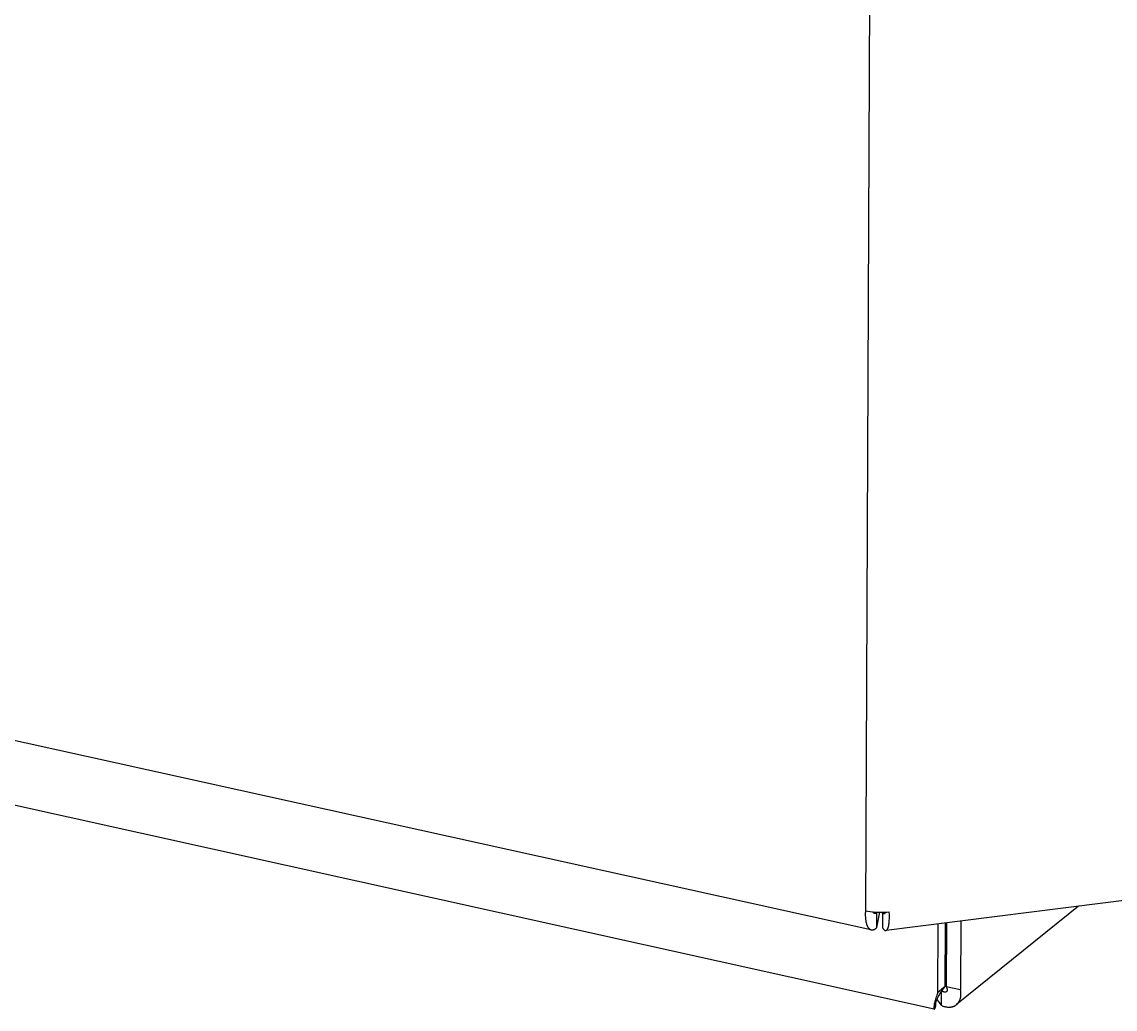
# Model space of a CAD drawing. Header units: millimetres. Extents: x 974 to 5700, y -47 to 3256.
# Drawn here: x 2495.3 to 2634.6, y 444 to 569.9 of the extents above; entities that cross this region are included whole.
import ezdxf

# ---------------------------------------------------------------- set-up
doc = ezdxf.new("R2010")
doc.units = ezdxf.units.MM
doc.header["$MEASUREMENT"] = 0
doc.layers.add('Domyslna', color=7, linetype='Continuous', true_color=0x000000)
doc.layers.add('Utwórz2D linie widoczne', color=7, linetype='Continuous', true_color=0x000000)

msp = doc.modelspace()

# ---------------------------------------------------------------- linework, layer by layer
at = {"layer": 'Domyslna'}
msp.add_line((2606.34, 1234.64), (2602.79, 456.56), dxfattribs=at)
at = {"layer": 'Utwórz2D linie widoczne'}
for p, q in [((2603.49, 454.14), (2317.03, 517.41)), ((2611.55, 444.01), (2355.91, 500.75)), ((2649.45, 459.6), (2605.43, 454.05)), ((2629.95, 457.15), (2614.39, 444.59)), ((2602.78, 456.4), (2602.77, 456.24)), ((2602.77, 456.24), (2602.77, 456.07)), ((2602.77, 456.07), (2602.77, 455.91)), ((2602.77, 455.91), (2602.78, 455.76)), ((2602.79, 456.56), (2602.78, 456.4)), ((2602.78, 455.76), (2602.79, 455.61)), ((2602.79, 456.56), (2603.09, 456.5)), ((2603.09, 456.5), (2603.39, 456.45)), ((2603.39, 456.45), (2603.69, 456.42)), ((2603.69, 456.42), (2604, 456.39)), ((2603.79, 456.39), (2603.79, 456.4)), ((2603.79, 456.4), (2603.79, 456.4)), ((2603.79, 456.38), (2603.79, 456.39)), ((2603.79, 456.37), (2603.79, 456.38)), ((2603.8, 456.36), (2603.79, 456.37)), ((2603.8, 456.35), (2603.8, 456.36)), ((2603.8, 456.36), (2603.8, 456.36)), ((2603.8, 456.34), (2603.8, 456.35)), ((2603.81, 456.33), (2603.8, 456.34)), ((2603.82, 456.32), (2603.81, 456.33)), ((2603.81, 456.33), (2603.81, 456.33)), ((2603.82, 456.31), (2603.82, 456.32)), ((2603.82, 456.3), (2603.82, 456.31)), ((2603.83, 456.3), (2603.82, 456.3)), ((2603.83, 456.29), (2603.83, 456.3)), ((2603.84, 456.28), (2603.83, 456.29)), ((2603.85, 456.28), (2603.84, 456.28)), ((2603.85, 456.27), (2603.85, 456.28)), ((2603.86, 456.27), (2603.85, 456.27)), ((2603.86, 456.26), (2603.86, 456.27)), ((2603.87, 456.25), (2603.86, 456.26)), ((2603.88, 456.25), (2603.87, 456.25)), ((2603.88, 456.24), (2603.88, 456.25)), ((2603.89, 456.24), (2603.88, 456.24)), ((2603.9, 456.23), (2603.89, 456.24)), ((2603.91, 456.23), (2603.9, 456.23)), ((2603.9, 456.23), (2603.9, 456.23)), ((2603.92, 456.22), (2603.91, 456.23)), ((2603.93, 456.22), (2603.92, 456.22)), ((2603.94, 456.21), (2603.93, 456.22)), ((2603.93, 456.22), (2603.93, 456.22)), ((2603.95, 456.21), (2603.94, 456.21)), ((2603.96, 456.21), (2603.95, 456.21)), ((2603.96, 456.2), (2603.96, 456.21)), ((2603.97, 456.2), (2603.96, 456.2)), ((2603.98, 456.2), (2603.97, 456.2)), ((2603.99, 456.2), (2603.98, 456.2)), ((2604, 456.2), (2603.99, 456.2)), ((2604, 456.39), (2604.3, 456.37)), ((2604.01, 456.2), (2604, 456.2)), ((2604.02, 456.2), (2604.01, 456.2)), ((2604.01, 456.2), (2604.01, 456.2)), ((2604.03, 456.2), (2604.02, 456.2)), ((2604.04, 456.2), (2604.03, 456.2)), ((2604.05, 456.2), (2604.04, 456.2)), ((2604.06, 456.2), (2604.05, 456.2)), ((2604.07, 456.2), (2604.06, 456.2)), ((2604.06, 456.2), (2604.06, 456.2)), ((2604.08, 456.2), (2604.07, 456.2)), ((2604.09, 456.21), (2604.08, 456.2)), ((2604.1, 456.21), (2604.09, 456.21)), ((2604.11, 456.21), (2604.1, 456.21)), ((2604.1, 456.21), (2604.1, 456.21)), ((2604.12, 456.22), (2604.11, 456.21)), ((2604.13, 456.22), (2604.12, 456.22)), ((2604.14, 456.22), (2604.13, 456.22)), ((2604.15, 456.23), (2604.14, 456.23)), ((2604.14, 456.23), (2604.14, 456.22)), ((2604.16, 456.24), (2604.15, 456.23)), ((2604.17, 456.25), (2604.16, 456.24)), ((2604.16, 456.24), (2604.16, 456.24)), ((2604.18, 456.25), (2604.17, 456.25)), ((2604.19, 456.26), (2604.18, 456.26)), ((2604.18, 456.26), (2604.18, 456.25)), ((2604.2, 456.27), (2604.19, 456.26)), ((2604.21, 456.28), (2604.2, 456.27)), ((2604.2, 456.27), (2604.2, 456.27)), ((2604.22, 456.29), (2604.21, 456.29)), ((2604.21, 456.29), (2604.21, 456.28)), ((2604.23, 456.31), (2604.22, 456.3)), ((2604.22, 456.3), (2604.22, 456.29)), ((2604.24, 456.32), (2604.23, 456.31)), ((2604.23, 456.31), (2604.23, 456.31)), ((2604.24, 454.42), (2604.63, 456.36)), ((2604.24, 454.42), (2604.25, 456.35)), ((2604.25, 456.34), (2604.24, 456.33)), ((2604.24, 456.33), (2604.24, 456.33)), ((2604.24, 456.33), (2604.24, 456.32)), ((2604.25, 456.35), (2604.25, 456.37)), ((2604.25, 456.35), (2604.25, 456.34)), ((2604.3, 456.37), (2604.61, 456.36)), ((2604.61, 456.36), (2604.91, 456.37)), ((2604.91, 456.37), (2605.22, 456.38)), ((2604.98, 456.32), (2604.97, 454.38)), ((2604.99, 456.37), (2604.98, 456.32)), ((2604.98, 456.31), (2604.98, 456.32)), ((2604.98, 456.32), (2604.98, 456.32)), ((2604.98, 456.3), (2604.98, 456.31)), ((2604.98, 456.31), (2604.98, 456.31)), ((2604.98, 456.29), (2604.98, 456.3)), ((2604.98, 456.3), (2604.98, 456.3)), ((2604.98, 456.28), (2604.98, 456.29)), ((2604.98, 456.29), (2604.98, 456.29)), ((2604.98, 456.27), (2604.98, 456.28)), ((2604.98, 456.28), (2604.98, 456.28)), ((2604.98, 456.26), (2604.98, 456.27)), ((2604.98, 456.27), (2604.98, 456.27)), ((2604.98, 456.25), (2604.98, 456.26)), ((2604.98, 456.26), (2604.98, 456.26)), ((2604.99, 456.25), (2604.98, 456.25)), ((2604.98, 456.25), (2604.98, 456.25)), ((2604.99, 456.24), (2604.99, 456.25)), ((2604.99, 456.23), (2604.99, 456.24)), ((2604.99, 456.24), (2604.99, 456.24)), ((2605, 456.22), (2604.99, 456.23)), ((2604.99, 456.23), (2604.99, 456.23)), ((2605, 456.21), (2605, 456.22)), ((2605, 456.22), (2605, 456.22)), ((2605, 456.22), (2605, 456.22)), ((2605.01, 456.21), (2605, 456.21)), ((2605.01, 456.2), (2605.01, 456.21)), ((2605.02, 456.2), (2605.01, 456.2)), ((2605.01, 456.2), (2605.01, 456.2)), ((2605.02, 456.19), (2605.02, 456.2)), ((2605.03, 456.19), (2605.02, 456.19)), ((2605.02, 456.19), (2605.02, 456.19)), ((2605.03, 456.18), (2605.03, 456.19)), ((2605.03, 456.19), (2605.03, 456.19)), ((2605.04, 456.18), (2605.03, 456.18)), ((2605.05, 456.17), (2605.04, 456.18)), ((2605.04, 456.18), (2605.04, 456.18)), ((2605.06, 456.17), (2605.05, 456.17)), ((2605.05, 456.17), (2605.05, 456.17)), ((2605.05, 456.17), (2605.05, 456.17)), ((2605.07, 456.16), (2605.06, 456.17)), ((2605.06, 456.17), (2605.06, 456.17)), ((2605.08, 456.16), (2605.07, 456.16)), ((2605.07, 456.16), (2605.07, 456.16)), ((2605.09, 456.16), (2605.08, 456.16)), ((2605.08, 456.16), (2605.08, 456.16)), ((2605.1, 456.16), (2605.09, 456.16)), ((2605.09, 456.16), (2605.09, 456.16)), ((2605.09, 456.16), (2605.09, 456.16)), ((2605.11, 456.16), (2605.1, 456.16)), ((2605.1, 456.16), (2605.1, 456.16)), ((2605.12, 456.16), (2605.11, 456.16)), ((2605.11, 456.16), (2605.11, 456.16)), ((2605.13, 456.16), (2605.12, 456.16)), ((2605.12, 456.16), (2605.12, 456.16)), ((2605.14, 456.16), (2605.13, 456.16)), ((2605.13, 456.16), (2605.13, 456.16)), ((2605.15, 456.16), (2605.14, 456.16)), ((2605.14, 456.16), (2605.14, 456.16)), ((2605.16, 456.16), (2605.15, 456.16)), ((2605.15, 456.16), (2605.15, 456.16)), ((2605.17, 456.17), (2605.16, 456.17)), ((2605.16, 456.17), (2605.16, 456.16)), ((2605.16, 456.16), (2605.16, 456.16)), ((2605.18, 456.17), (2605.17, 456.17)), ((2605.17, 456.17), (2605.17, 456.17)), ((2605.19, 456.18), (2605.18, 456.17)), ((2605.18, 456.17), (2605.18, 456.17)), ((2605.2, 456.18), (2605.19, 456.18)), ((2605.19, 456.18), (2605.19, 456.18)), ((2605.19, 456.18), (2605.19, 456.18)), ((2605.21, 456.19), (2605.2, 456.19)), ((2605.2, 456.19), (2605.2, 456.19)), ((2605.2, 456.19), (2605.2, 456.18)), ((2605.22, 456.2), (2605.21, 456.2)), ((2605.21, 456.2), (2605.21, 456.2)), ((2605.21, 456.2), (2605.21, 456.19)), ((2605.22, 456.38), (2605.52, 456.4)), ((2605.22, 456.38), (2605.22, 456.37)), ((2605.22, 456.37), (2605.22, 456.37)), ((2605.22, 456.37), (2605.23, 456.37)), ((2605.23, 456.22), (2605.22, 456.21)), ((2605.22, 456.21), (2605.22, 456.21)), ((2605.22, 456.21), (2605.22, 456.2)), ((2605.23, 456.37), (2605.23, 456.36)), ((2605.23, 456.36), (2605.23, 456.36)), ((2605.23, 456.36), (2605.23, 456.35)), ((2605.23, 456.35), (2605.24, 456.35)), ((2605.24, 456.23), (2605.23, 456.23)), ((2605.23, 456.23), (2605.23, 456.22)), ((2605.23, 456.22), (2605.23, 456.22)), ((2605.23, 456.22), (2605.23, 456.22)), ((2605.24, 456.35), (2605.24, 456.35)), ((2605.24, 456.35), (2605.24, 456.34)), ((2605.24, 456.34), (2605.24, 456.34)), ((2605.24, 456.34), (2605.24, 456.33)), ((2605.24, 456.33), (2605.25, 456.33)), ((2605.25, 456.26), (2605.24, 456.25)), ((2605.24, 456.25), (2605.24, 456.25)), ((2605.24, 456.25), (2605.24, 456.24)), ((2605.24, 456.24), (2605.24, 456.24)), ((2605.24, 456.24), (2605.24, 456.24)), ((2605.24, 456.24), (2605.24, 456.23)), ((2605.25, 456.33), (2605.25, 456.32)), ((2605.25, 456.32), (2605.25, 456.32)), ((2605.25, 456.32), (2605.25, 456.31)), ((2605.25, 456.31), (2605.25, 456.31)), ((2605.25, 456.31), (2605.25, 456.31)), ((2605.25, 456.31), (2605.25, 456.3)), ((2605.25, 456.3), (2605.25, 456.3)), ((2605.25, 456.3), (2605.25, 456.29)), ((2605.25, 456.29), (2605.25, 456.29)), ((2605.25, 456.29), (2605.25, 456.28)), ((2605.25, 456.28), (2605.25, 456.28)), ((2605.25, 456.28), (2605.25, 456.27)), ((2605.25, 456.27), (2605.25, 456.27)), ((2605.25, 456.27), (2605.25, 456.26)), ((2605.25, 456.26), (2605.25, 456.26)), ((2605.52, 456.4), (2605.82, 456.43)), ((2605.84, 456.07), (2605.82, 456.43)), ((2605.84, 455.89), (2605.84, 456.07)), ((2605.84, 455.7), (2605.84, 455.89)), ((2605.84, 455.52), (2605.84, 455.7)), ((2602.79, 455.61), (2602.81, 455.46)), ((2602.81, 455.46), (2602.82, 455.38)), ((2602.82, 455.38), (2602.83, 455.31)), ((2602.83, 455.31), (2602.85, 455.18)), ((2602.85, 455.18), (2602.86, 455.12)), ((2602.86, 455.12), (2602.87, 455.06)), ((2602.87, 455.06), (2602.89, 455)), ((2602.89, 455), (2602.91, 454.93)), ((2602.91, 454.93), (2602.92, 454.87)), ((2602.92, 454.87), (2602.94, 454.81)), ((2602.94, 454.81), (2602.96, 454.76)), ((2602.96, 454.76), (2602.98, 454.71)), ((2602.98, 454.71), (2603, 454.67)), ((2603, 454.67), (2603.02, 454.62)), ((2603.02, 454.62), (2603.04, 454.57)), ((2603.04, 454.57), (2603.06, 454.55)), ((2603.06, 454.55), (2603.07, 454.53)), ((2603.07, 454.53), (2603.08, 454.5)), ((2603.08, 454.5), (2603.09, 454.48)), ((2603.09, 454.48), (2603.11, 454.46)), ((2603.11, 454.46), (2603.12, 454.44)), ((2603.12, 454.44), (2603.13, 454.42)), ((2603.13, 454.42), (2603.15, 454.4)), ((2603.15, 454.4), (2603.16, 454.39)), ((2603.16, 454.39), (2603.17, 454.37)), ((2603.17, 454.37), (2603.18, 454.36)), ((2603.18, 454.36), (2603.2, 454.34)), ((2603.2, 454.34), (2603.21, 454.32)), ((2603.21, 454.32), (2603.22, 454.31)), ((2603.22, 454.31), (2603.24, 454.29)), ((2603.24, 454.29), (2603.25, 454.28)), ((2604.07, 454.28), (2604.09, 454.29)), ((2604.09, 454.29), (2604.11, 454.31)), ((2604.11, 454.31), (2604.13, 454.32)), ((2604.13, 454.32), (2604.17, 454.35)), ((2604.17, 454.35), (2604.21, 454.38)), ((2604.21, 454.38), (2604.24, 454.42)), ((2604.97, 454.38), (2604.99, 454.36)), ((2604.99, 454.36), (2605.01, 454.33)), ((2605.01, 454.33), (2605.02, 454.3)), ((2605.02, 454.3), (2605.04, 454.28)), ((2605.63, 454.28), (2605.64, 454.3)), ((2605.64, 454.3), (2605.65, 454.32)), ((2605.65, 454.34), (2605.66, 454.36)), ((2605.65, 454.32), (2605.65, 454.34)), ((2605.66, 454.36), (2605.67, 454.38)), ((2605.67, 454.38), (2605.68, 454.42)), ((2605.68, 454.42), (2605.7, 454.46)), ((2605.7, 454.46), (2605.72, 454.52)), ((2605.72, 454.52), (2605.73, 454.59)), ((2605.73, 454.59), (2605.75, 454.65)), ((2605.75, 454.65), (2605.76, 454.72)), ((2605.76, 454.72), (2605.77, 454.78)), ((2605.77, 454.78), (2605.78, 454.84)), ((2605.78, 454.84), (2605.8, 454.97)), ((2605.8, 454.97), (2605.82, 455.16)), ((2605.82, 455.16), (2605.83, 455.34)), ((2605.83, 455.34), (2605.84, 455.52)), ((2612.02, 446.13), (2612.07, 454.89)), ((2612.97, 446.89), (2613.01, 455.01)), ((2613.11, 455.02), (2613.06, 446.91)), ((2614.95, 455.25), (2614.9, 446.5)), ((2603.25, 454.28), (2603.27, 454.27)), ((2603.27, 454.27), (2603.28, 454.25)), ((2603.28, 454.25), (2603.3, 454.24)), ((2603.3, 454.24), (2603.32, 454.23)), ((2603.32, 454.23), (2603.33, 454.22)), ((2603.33, 454.22), (2603.34, 454.21)), ((2603.34, 454.21), (2603.35, 454.2)), ((2603.35, 454.2), (2603.37, 454.19)), ((2603.37, 454.19), (2603.38, 454.19)), ((2603.38, 454.19), (2603.4, 454.18)), ((2603.4, 454.18), (2603.42, 454.17)), ((2603.42, 454.17), (2603.43, 454.16)), ((2603.43, 454.16), (2603.45, 454.15)), ((2603.45, 454.15), (2603.47, 454.15)), ((2603.47, 454.15), (2603.49, 454.14)), ((2603.49, 454.14), (2603.5, 454.14)), ((2603.5, 454.14), (2603.52, 454.13)), ((2603.52, 454.13), (2603.54, 454.13)), ((2603.54, 454.13), (2603.55, 454.13)), ((2603.55, 454.13), (2603.56, 454.12)), ((2603.56, 454.12), (2603.57, 454.12)), ((2603.57, 454.12), (2603.58, 454.12)), ((2603.58, 454.12), (2603.59, 454.12)), ((2603.59, 454.12), (2603.6, 454.12)), ((2603.6, 454.12), (2603.61, 454.12)), ((2603.61, 454.12), (2603.61, 454.12)), ((2603.61, 454.12), (2603.62, 454.12)), ((2603.62, 454.12), (2603.63, 454.12)), ((2603.63, 454.12), (2603.64, 454.12)), ((2603.64, 454.12), (2603.65, 454.12)), ((2603.65, 454.12), (2603.66, 454.12)), ((2603.66, 454.12), (2603.67, 454.12)), ((2603.67, 454.12), (2603.68, 454.12)), ((2603.68, 454.12), (2603.69, 454.12)), ((2603.69, 454.12), (2603.71, 454.12)), ((2603.71, 454.12), (2603.73, 454.13)), ((2603.73, 454.13), (2603.75, 454.13)), ((2603.75, 454.13), (2603.77, 454.13)), ((2603.77, 454.13), (2603.79, 454.14)), ((2603.79, 454.14), (2603.8, 454.14)), ((2603.8, 454.14), (2603.82, 454.15)), ((2603.82, 454.15), (2603.84, 454.15)), ((2603.84, 454.15), (2603.86, 454.16)), ((2603.86, 454.16), (2603.88, 454.17)), ((2603.88, 454.17), (2603.9, 454.18)), ((2603.9, 454.18), (2603.91, 454.18)), ((2603.91, 454.18), (2603.93, 454.19)), ((2603.93, 454.19), (2603.95, 454.2)), ((2603.95, 454.2), (2603.97, 454.21)), ((2603.97, 454.21), (2603.99, 454.23)), ((2603.99, 454.23), (2604.01, 454.24)), ((2604.01, 454.24), (2604.03, 454.25)), ((2604.03, 454.25), (2604.05, 454.26)), ((2604.05, 454.26), (2604.07, 454.28)), ((2605.04, 454.28), (2605.06, 454.25)), ((2605.06, 454.25), (2605.08, 454.23)), ((2605.08, 454.23), (2605.1, 454.2)), ((2605.1, 454.2), (2605.12, 454.18)), ((2605.12, 454.18), (2605.14, 454.16)), ((2605.14, 454.16), (2605.16, 454.14)), ((2605.16, 454.14), (2605.17, 454.14)), ((2605.17, 454.14), (2605.17, 454.13)), ((2605.17, 454.13), (2605.18, 454.12)), ((2605.18, 454.12), (2605.19, 454.11)), ((2605.19, 454.11), (2605.2, 454.11)), ((2605.2, 454.11), (2605.21, 454.1)), ((2605.21, 454.1), (2605.22, 454.09)), ((2605.22, 454.09), (2605.22, 454.09)), ((2605.22, 454.09), (2605.23, 454.09)), ((2605.23, 454.09), (2605.23, 454.08)), ((2605.23, 454.08), (2605.24, 454.08)), ((2605.24, 454.08), (2605.24, 454.08)), ((2605.24, 454.08), (2605.25, 454.08)), ((2605.25, 454.08), (2605.26, 454.07)), ((2605.26, 454.07), (2605.26, 454.07)), ((2605.26, 454.07), (2605.27, 454.07)), ((2605.27, 454.07), (2605.27, 454.07)), ((2605.27, 454.07), (2605.28, 454.06)), ((2605.28, 454.06), (2605.28, 454.06)), ((2605.28, 454.06), (2605.28, 454.06)), ((2605.28, 454.06), (2605.29, 454.06)), ((2605.29, 454.06), (2605.29, 454.06)), ((2605.29, 454.06), (2605.3, 454.06)), ((2605.3, 454.06), (2605.3, 454.06)), ((2605.3, 454.06), (2605.31, 454.05)), ((2605.31, 454.05), (2605.31, 454.05)), ((2605.31, 454.05), (2605.32, 454.05)), ((2605.32, 454.05), (2605.32, 454.05)), ((2605.32, 454.05), (2605.33, 454.05)), ((2605.33, 454.05), (2605.33, 454.05)), ((2605.33, 454.05), (2605.34, 454.05)), ((2605.34, 454.05), (2605.34, 454.05)), ((2605.34, 454.05), (2605.35, 454.05)), ((2605.35, 454.05), (2605.35, 454.05)), ((2605.35, 454.05), (2605.35, 454.05)), ((2605.35, 454.05), (2605.36, 454.05)), ((2605.36, 454.05), (2605.36, 454.05)), ((2605.36, 454.05), (2605.37, 454.05)), ((2605.37, 454.05), (2605.37, 454.05)), ((2605.37, 454.05), (2605.38, 454.05)), ((2605.38, 454.05), (2605.38, 454.05)), ((2605.38, 454.05), (2605.39, 454.05)), ((2605.39, 454.05), (2605.39, 454.05)), ((2605.39, 454.05), (2605.4, 454.05)), ((2605.4, 454.05), (2605.4, 454.05)), ((2605.4, 454.05), (2605.41, 454.05)), ((2605.41, 454.05), (2605.41, 454.05)), ((2605.41, 454.05), (2605.42, 454.05)), ((2605.42, 454.05), (2605.42, 454.06)), ((2605.42, 454.06), (2605.43, 454.06)), ((2605.42, 454.05), (2605.42, 454.05)), ((2605.43, 454.06), (2605.43, 454.06)), ((2605.43, 454.06), (2605.44, 454.06)), ((2605.44, 454.06), (2605.45, 454.07)), ((2605.44, 454.06), (2605.44, 454.06)), ((2605.45, 454.07), (2605.45, 454.07)), ((2605.45, 454.07), (2605.45, 454.07)), ((2605.45, 454.07), (2605.46, 454.07)), ((2605.46, 454.07), (2605.47, 454.08)), ((2605.46, 454.07), (2605.46, 454.07)), ((2605.47, 454.08), (2605.47, 454.08)), ((2605.47, 454.08), (2605.48, 454.08)), ((2605.48, 454.08), (2605.48, 454.09)), ((2605.48, 454.09), (2605.48, 454.09)), ((2605.48, 454.09), (2605.49, 454.09)), ((2605.49, 454.09), (2605.49, 454.1)), ((2605.49, 454.1), (2605.5, 454.1)), ((2605.5, 454.1), (2605.51, 454.11)), ((2605.51, 454.11), (2605.52, 454.12)), ((2605.52, 454.12), (2605.53, 454.13)), ((2605.52, 454.12), (2605.52, 454.12)), ((2605.53, 454.13), (2605.54, 454.14)), ((2605.54, 454.15), (2605.55, 454.16)), ((2605.54, 454.14), (2605.54, 454.15)), ((2605.55, 454.16), (2605.56, 454.16)), ((2605.56, 454.17), (2605.57, 454.18)), ((2605.56, 454.16), (2605.56, 454.17)), ((2605.57, 454.18), (2605.58, 454.19)), ((2605.58, 454.2), (2605.59, 454.22)), ((2605.58, 454.19), (2605.58, 454.2)), ((2605.59, 454.22), (2605.61, 454.24)), ((2605.61, 454.24), (2605.62, 454.26)), ((2605.62, 454.26), (2605.63, 454.28)), ((2613.08, 450.44), (2612.99, 450.46)), ((2613.07, 448.19), (2612.97, 448.12)), ((2612.02, 446.13), (2611.9, 445.8)), ((2612.97, 446.89), (2612.02, 446.13)), ((2612.27, 445.99), (2612.18, 445.84)), ((2612.36, 446.14), (2612.27, 445.99)), ((2612.46, 446.28), (2612.36, 446.14)), ((2612.45, 446.27), (2612.44, 444.5)), ((2612.56, 446.42), (2612.46, 446.28)), ((2612.49, 446.37), (2612.73, 446.63)), ((2612.59, 446.3), (2612.51, 446.35)), ((2612.67, 446.56), (2612.56, 446.42)), ((2612.63, 446.27), (2612.59, 446.3)), ((2612.65, 446.26), (2612.63, 446.27)), ((2612.67, 446.24), (2612.65, 446.26)), ((2612.78, 446.69), (2612.67, 446.56)), ((2612.69, 446.23), (2612.67, 446.24)), ((2612.71, 446.22), (2612.69, 446.23)), ((2612.72, 446.22), (2612.71, 446.22)), ((2612.73, 446.21), (2612.72, 446.22)), ((2612.74, 446.21), (2612.73, 446.21)), ((2612.75, 446.2), (2612.74, 446.21)), ((2612.76, 446.2), (2612.75, 446.2)), ((2612.78, 446.19), (2612.76, 446.2)), ((2612.78, 446.69), (2612.97, 446.89)), ((2612.79, 446.19), (2612.78, 446.19)), ((2612.8, 446.18), (2612.79, 446.19)), ((2612.81, 446.18), (2612.8, 446.18)), ((2612.82, 446.18), (2612.81, 446.18)), ((2612.83, 446.18), (2612.82, 446.18)), ((2612.85, 446.17), (2612.83, 446.18)), ((2612.86, 446.17), (2612.85, 446.17)), ((2612.85, 446.17), (2612.85, 446.17)), ((2612.87, 446.17), (2612.86, 446.17)), ((2612.88, 446.17), (2612.87, 446.17)), ((2612.89, 446.17), (2612.88, 446.17)), ((2612.9, 446.17), (2612.89, 446.17)), ((2612.91, 446.17), (2612.9, 446.17)), ((2612.92, 446.17), (2612.91, 446.17)), ((2612.93, 446.17), (2612.92, 446.17)), ((2612.94, 446.17), (2612.93, 446.17)), ((2612.95, 446.17), (2612.94, 446.17)), ((2612.96, 446.17), (2612.95, 446.17)), ((2612.95, 446.17), (2612.95, 446.17)), ((2612.97, 446.17), (2612.96, 446.17)), ((2612.98, 446.17), (2612.97, 446.17)), ((2612.99, 446.18), (2612.98, 446.17)), ((2613, 446.18), (2612.99, 446.18)), ((2613.01, 446.18), (2613, 446.18)), ((2613.02, 446.18), (2613.01, 446.18)), ((2613.03, 446.19), (2613.02, 446.18)), ((2613.02, 446.18), (2613.02, 446.18)), ((2613.04, 446.19), (2613.03, 446.19)), ((2613.05, 446.19), (2613.04, 446.19)), ((2613.06, 446.2), (2613.05, 446.19)), ((2613.06, 446.91), (2613.07, 446.9)), ((2613.06, 446.91), (2614.9, 446.5)), ((2613.07, 446.2), (2613.06, 446.2)), ((2613.06, 446.2), (2613.06, 446.2)), ((2613.07, 446.9), (2613.08, 446.88)), ((2613.08, 446.21), (2613.07, 446.21)), ((2613.07, 446.21), (2613.07, 446.21)), ((2613.07, 446.21), (2613.07, 446.2)), ((2613.08, 446.88), (2613.09, 446.87)), ((2613.09, 446.21), (2613.08, 446.21)), ((2613.08, 446.21), (2613.08, 446.21)), ((2613.09, 446.87), (2613.09, 446.86)), ((2613.09, 446.86), (2613.1, 446.85)), ((2613.1, 446.22), (2613.09, 446.22)), ((2613.09, 446.22), (2613.09, 446.22)), ((2613.09, 446.22), (2613.09, 446.21)), ((2613.1, 446.85), (2613.1, 446.83)), ((2613.1, 446.83), (2613.11, 446.81)), ((2613.11, 446.23), (2613.1, 446.23)), ((2613.1, 446.23), (2613.1, 446.22)), ((2613.1, 446.22), (2613.1, 446.22)), ((2613.11, 446.81), (2613.13, 446.78)), ((2613.12, 446.24), (2613.11, 446.24)), ((2613.11, 446.24), (2613.11, 446.23)), ((2613.11, 446.23), (2613.11, 446.23)), ((2613.13, 446.25), (2613.12, 446.25)), ((2613.12, 446.25), (2613.12, 446.24)), ((2613.12, 446.24), (2613.12, 446.24)), ((2613.12, 446.24), (2613.12, 446.24)), ((2613.13, 446.78), (2613.14, 446.76)), ((2613.14, 446.26), (2613.13, 446.26)), ((2613.13, 446.26), (2613.13, 446.26)), ((2613.13, 446.26), (2613.13, 446.25)), ((2613.14, 446.76), (2613.15, 446.7)), ((2613.15, 446.28), (2613.14, 446.27)), ((2613.14, 446.27), (2613.14, 446.27)), ((2613.14, 446.27), (2613.14, 446.27)), ((2613.14, 446.27), (2613.14, 446.26)), ((2613.15, 446.7), (2613.17, 446.66)), ((2613.16, 446.29), (2613.15, 446.29)), ((2613.15, 446.29), (2613.15, 446.28)), ((2613.15, 446.28), (2613.15, 446.28)), ((2613.17, 446.32), (2613.16, 446.31)), ((2613.16, 446.31), (2613.16, 446.3)), ((2613.16, 446.3), (2613.16, 446.29)), ((2613.17, 446.66), (2613.18, 446.64)), ((2613.18, 446.34), (2613.17, 446.33)), ((2613.17, 446.33), (2613.17, 446.32)), ((2613.18, 446.64), (2613.18, 446.61)), ((2613.18, 446.61), (2613.18, 446.6)), ((2613.18, 446.6), (2613.19, 446.59)), ((2613.19, 446.37), (2613.18, 446.36)), ((2613.18, 446.36), (2613.18, 446.35)), ((2613.18, 446.35), (2613.18, 446.35)), ((2613.18, 446.35), (2613.18, 446.34)), ((2613.19, 446.59), (2613.19, 446.58)), ((2613.19, 446.58), (2613.19, 446.57)), ((2613.19, 446.57), (2613.19, 446.56)), ((2613.19, 446.56), (2613.2, 446.54)), ((2613.2, 446.42), (2613.19, 446.41)), ((2613.19, 446.41), (2613.19, 446.4)), ((2613.19, 446.4), (2613.19, 446.39)), ((2613.19, 446.39), (2613.19, 446.38)), ((2613.19, 446.38), (2613.19, 446.37)), ((2613.2, 446.54), (2613.2, 446.53)), ((2613.2, 446.53), (2613.2, 446.52)), ((2613.2, 446.52), (2613.2, 446.51)), ((2613.2, 446.51), (2613.2, 446.5)), ((2613.2, 446.5), (2613.2, 446.49)), ((2613.2, 446.49), (2613.2, 446.48)), ((2613.2, 446.48), (2613.2, 446.47)), ((2613.2, 446.47), (2613.2, 446.46)), ((2613.2, 446.46), (2613.2, 446.45)), ((2613.2, 446.45), (2613.2, 446.44)), ((2613.2, 446.44), (2613.2, 446.43)), ((2613.2, 446.43), (2613.2, 446.42)), ((2614.92, 446.43), (2614.9, 446.5)), ((2614.93, 446.36), (2614.92, 446.43)), ((2614.94, 446.29), (2614.93, 446.36)), ((2614.95, 446.22), (2614.94, 446.29)), ((2614.95, 446.15), (2614.95, 446.22)), ((2614.96, 446.08), (2614.95, 446.15)), ((2614.96, 446.01), (2614.96, 446.08)), ((2614.96, 445.94), (2614.96, 446.01)), ((2614.96, 445.87), (2614.96, 445.94)), ((2611.55, 444.54), (2611.54, 444.47)), ((2611.57, 444.67), (2611.55, 444.54)), ((2611.6, 444.81), (2611.57, 444.67)), ((2611.64, 444.97), (2611.6, 444.81)), ((2611.68, 445.13), (2611.64, 444.97)), ((2611.73, 445.29), (2611.68, 445.13)), ((2611.78, 445.45), (2611.73, 445.29)), ((2611.75, 444.41), (2611.76, 444.89)), ((2611.81, 445.06), (2611.76, 444.89)), ((2611.84, 445.63), (2611.78, 445.45)), ((2611.88, 445.22), (2611.81, 445.06)), ((2611.9, 445.8), (2611.84, 445.63)), ((2611.94, 445.38), (2611.88, 445.22)), ((2611.88, 445.23), (2612.44, 444.5)), ((2612.02, 445.54), (2611.94, 445.38)), ((2612.1, 445.69), (2612.02, 445.54)), ((2612.18, 445.84), (2612.1, 445.69)), ((2614.3, 444.52), (2614.32, 444.53)), ((2614.32, 444.53), (2614.34, 444.55)), ((2614.34, 444.55), (2614.37, 444.57)), ((2614.37, 444.57), (2614.39, 444.59)), ((2614.39, 444.59), (2614.41, 444.61)), ((2614.41, 444.61), (2614.44, 444.62)), ((2614.44, 444.62), (2614.46, 444.64)), ((2614.46, 444.64), (2614.48, 444.67)), ((2614.48, 444.67), (2614.5, 444.69)), ((2614.5, 444.69), (2614.52, 444.71)), ((2614.52, 444.71), (2614.54, 444.73)), ((2614.54, 444.73), (2614.56, 444.75)), ((2614.56, 444.75), (2614.58, 444.77)), ((2614.58, 444.77), (2614.6, 444.8)), ((2614.6, 444.8), (2614.62, 444.82)), ((2614.62, 444.82), (2614.64, 444.85)), ((2614.64, 444.85), (2614.65, 444.87)), ((2614.65, 444.87), (2614.67, 444.89)), ((2614.67, 444.89), (2614.69, 444.92)), ((2614.69, 444.92), (2614.7, 444.94)), ((2614.7, 444.94), (2614.72, 444.97)), ((2614.72, 444.97), (2614.73, 445)), ((2614.73, 445), (2614.75, 445.02)), ((2614.75, 445.02), (2614.76, 445.05)), ((2614.76, 445.05), (2614.77, 445.08)), ((2614.77, 445.08), (2614.79, 445.1)), ((2614.79, 445.1), (2614.8, 445.13)), ((2614.8, 445.13), (2614.81, 445.16)), ((2614.81, 445.16), (2614.84, 445.21)), ((2614.84, 445.21), (2614.86, 445.27)), ((2614.86, 445.27), (2614.88, 445.33)), ((2614.88, 445.33), (2614.89, 445.38)), ((2614.89, 445.38), (2614.9, 445.42)), ((2614.9, 445.42), (2614.91, 445.45)), ((2614.91, 445.45), (2614.92, 445.49)), ((2614.92, 445.49), (2614.93, 445.52)), ((2614.93, 445.56), (2614.94, 445.59)), ((2614.93, 445.52), (2614.93, 445.56)), ((2614.94, 445.62), (2614.95, 445.66)), ((2614.94, 445.59), (2614.94, 445.62)), ((2614.95, 445.73), (2614.96, 445.8)), ((2614.95, 445.66), (2614.95, 445.73)), ((2614.96, 445.8), (2614.96, 445.87)), ((2611.52, 444.27), (2611.51, 444.23)), ((2611.51, 444.23), (2611.51, 444.21)), ((2611.51, 444.21), (2611.51, 444.18)), ((2611.51, 444.18), (2611.51, 444.16)), ((2611.51, 444.16), (2611.51, 444.14)), ((2611.51, 444.14), (2611.51, 444.11)), ((2611.51, 444.11), (2611.52, 444.1)), ((2611.53, 444.41), (2611.52, 444.34)), ((2611.52, 444.34), (2611.52, 444.27)), ((2611.52, 444.1), (2611.52, 444.09)), ((2611.52, 444.09), (2611.52, 444.08)), ((2611.52, 444.08), (2611.52, 444.07)), ((2611.52, 444.07), (2611.52, 444.07)), ((2611.52, 444.07), (2611.52, 444.07)), ((2611.52, 444.07), (2611.52, 444.06)), ((2611.52, 444.06), (2611.52, 444.06)), ((2611.52, 444.06), (2611.52, 444.06)), ((2611.52, 444.06), (2611.52, 444.05)), ((2611.52, 444.05), (2611.52, 444.05)), ((2611.52, 444.05), (2611.53, 444.05)), ((2611.54, 444.47), (2611.53, 444.41)), ((2611.53, 444.05), (2611.53, 444.05)), ((2611.53, 444.05), (2611.53, 444.04)), ((2611.53, 444.04), (2611.53, 444.04)), ((2611.53, 444.04), (2611.53, 444.04)), ((2611.53, 444.04), (2611.53, 444.04)), ((2611.53, 444.04), (2611.53, 444.03)), ((2611.53, 444.03), (2611.53, 444.03)), ((2611.53, 444.03), (2611.54, 444.03)), ((2611.54, 444.03), (2611.54, 444.03)), ((2611.54, 444.03), (2611.54, 444.03)), ((2611.54, 444.03), (2611.54, 444.02)), ((2611.54, 444.02), (2611.54, 444.02)), ((2611.54, 444.02), (2611.54, 444.02)), ((2611.54, 444.02), (2611.54, 444.02)), ((2611.54, 444.02), (2611.54, 444.02)), ((2611.54, 444.02), (2611.54, 444.02)), ((2611.54, 444.02), (2611.54, 444.02)), ((2611.54, 444.02), (2611.54, 444.02)), ((2611.54, 444.02), (2611.54, 444.02)), ((2611.54, 444.02), (2611.54, 444.02)), ((2611.54, 444.02), (2611.54, 444.02)), ((2611.54, 444.02), (2611.55, 444.02)), ((2611.55, 444.02), (2611.55, 444.02)), ((2611.55, 444.02), (2611.55, 444.02)), ((2611.55, 444.02), (2611.55, 444.02)), ((2611.55, 444.02), (2611.55, 444.02)), ((2611.55, 444.02), (2611.55, 444.02)), ((2611.55, 444.02), (2611.55, 444.02)), ((2611.55, 444.02), (2611.55, 444.01)), ((2611.55, 444.01), (2611.55, 444.01)), ((2611.55, 444.01), (2611.55, 444.01)), ((2611.55, 444.01), (2611.55, 444.01)), ((2611.55, 444.01), (2611.55, 444.01)), ((2611.55, 444.01), (2611.55, 444.01)), ((2611.55, 444.01), (2611.55, 444.01)), ((2611.55, 444.01), (2611.55, 444.01)), ((2611.55, 444.01), (2611.55, 444.01)), ((2611.55, 444.01), (2611.55, 444.01)), ((2611.55, 444.01), (2611.55, 444.01)), ((2611.55, 444.01), (2611.55, 444.01)), ((2611.55, 444.01), (2611.55, 444.01)), ((2611.55, 444.01), (2611.55, 444.01)), ((2611.55, 444.01), (2611.56, 444.01)), ((2611.56, 444.01), (2611.56, 444.01)), ((2611.56, 444.01), (2611.56, 444.01)), ((2611.56, 444.01), (2611.56, 444.01)), ((2611.56, 444.01), (2611.56, 444.01)), ((2611.56, 444.01), (2611.56, 444.01)), ((2611.56, 444.01), (2611.56, 444.01)), ((2611.56, 444.01), (2611.56, 444.01)), ((2611.56, 444.01), (2611.56, 444.01)), ((2611.56, 444.01), (2611.56, 444.01)), ((2611.56, 444.01), (2611.56, 444.01)), ((2611.56, 444.01), (2611.56, 444.01)), ((2611.56, 444.01), (2611.56, 444.01)), ((2611.56, 444.01), (2611.56, 444.01)), ((2611.56, 444.01), (2611.56, 444.01)), ((2611.56, 444.01), (2611.56, 444.01)), ((2611.56, 444.01), (2611.56, 444.01)), ((2611.56, 444.01), (2611.57, 444.01)), ((2611.57, 444.01), (2611.57, 444.02)), ((2611.57, 444.02), (2611.57, 444.02)), ((2611.57, 444.02), (2611.57, 444.02)), ((2611.57, 444.02), (2611.57, 444.02)), ((2611.57, 444.02), (2611.58, 444.02)), ((2611.57, 444.01), (2611.57, 444.01)), ((2611.57, 444.01), (2611.57, 444.01)), ((2611.57, 444.01), (2611.57, 444.01)), ((2611.57, 444.01), (2611.57, 444.01)), ((2611.58, 444.02), (2611.59, 444.03)), ((2611.58, 444.02), (2611.58, 444.02)), ((2611.58, 444.02), (2611.58, 444.02)), ((2611.58, 444.02), (2611.58, 444.02)), ((2611.58, 444.02), (2611.58, 444.02)), ((2611.58, 444.02), (2611.58, 444.02)), ((2611.59, 444.03), (2611.59, 444.03)), ((2611.59, 444.03), (2611.59, 444.03)), ((2611.59, 444.03), (2611.59, 444.03)), ((2611.59, 444.03), (2611.6, 444.03)), ((2611.6, 444.03), (2611.6, 444.04)), ((2611.6, 444.04), (2611.6, 444.04)), ((2611.6, 444.04), (2611.6, 444.04)), ((2611.6, 444.04), (2611.6, 444.04)), ((2611.6, 444.04), (2611.61, 444.04)), ((2611.61, 444.05), (2611.62, 444.06)), ((2611.61, 444.04), (2611.61, 444.05)), ((2611.61, 444.05), (2611.61, 444.05)), ((2611.61, 444.05), (2611.61, 444.05)), ((2611.62, 444.06), (2611.62, 444.07)), ((2611.62, 444.07), (2611.63, 444.07)), ((2611.62, 444.06), (2611.62, 444.06)), ((2611.63, 444.08), (2611.64, 444.09)), ((2611.63, 444.07), (2611.63, 444.08)), ((2611.63, 444.08), (2611.63, 444.08)), ((2611.64, 444.1), (2611.66, 444.14)), ((2611.64, 444.09), (2611.64, 444.1)), ((2611.66, 444.14), (2611.67, 444.18)), ((2611.67, 444.18), (2611.69, 444.22)), ((2611.69, 444.22), (2611.7, 444.25)), ((2611.7, 444.25), (2611.72, 444.29)), ((2611.72, 444.29), (2611.73, 444.33)), ((2611.73, 444.33), (2611.75, 444.41)), ((2612.44, 444.5), (2612.51, 444.47)), ((2612.51, 444.47), (2612.57, 444.44)), ((2612.57, 444.44), (2612.64, 444.41)), ((2612.64, 444.41), (2612.71, 444.39)), ((2612.71, 444.39), (2612.78, 444.36)), ((2612.78, 444.36), (2612.85, 444.34)), ((2612.85, 444.34), (2612.92, 444.33)), ((2612.92, 444.33), (2612.99, 444.31)), ((2612.99, 444.31), (2613.06, 444.3)), ((2613.06, 444.3), (2613.12, 444.29)), ((2613.12, 444.29), (2613.19, 444.28)), ((2613.19, 444.28), (2613.25, 444.27)), ((2613.25, 444.27), (2613.32, 444.26)), ((2613.32, 444.26), (2613.35, 444.26)), ((2613.35, 444.26), (2613.38, 444.26)), ((2613.38, 444.26), (2613.42, 444.26)), ((2613.42, 444.26), (2613.45, 444.26)), ((2613.45, 444.26), (2613.48, 444.26)), ((2613.48, 444.26), (2613.51, 444.26)), ((2613.51, 444.26), (2613.54, 444.26)), ((2613.54, 444.26), (2613.57, 444.27)), ((2613.57, 444.27), (2613.6, 444.27)), ((2613.6, 444.27), (2613.63, 444.27)), ((2613.63, 444.27), (2613.66, 444.28)), ((2613.66, 444.28), (2613.69, 444.28)), ((2613.69, 444.28), (2613.72, 444.29)), ((2613.72, 444.29), (2613.75, 444.29)), ((2613.75, 444.29), (2613.78, 444.3)), ((2613.78, 444.3), (2613.81, 444.31)), ((2613.81, 444.31), (2613.84, 444.31)), ((2613.84, 444.31), (2613.87, 444.32)), ((2613.87, 444.32), (2613.89, 444.33)), ((2613.89, 444.33), (2613.92, 444.34)), ((2613.92, 444.34), (2613.95, 444.35)), ((2613.95, 444.35), (2613.98, 444.36)), ((2613.98, 444.36), (2614.01, 444.37)), ((2614.01, 444.37), (2614.04, 444.38)), ((2614.04, 444.38), (2614.06, 444.39)), ((2614.06, 444.39), (2614.09, 444.4)), ((2614.09, 444.4), (2614.12, 444.41)), ((2614.12, 444.41), (2614.14, 444.43)), ((2614.14, 444.43), (2614.17, 444.44)), ((2614.17, 444.44), (2614.2, 444.45)), ((2614.2, 444.45), (2614.22, 444.47)), ((2614.22, 444.47), (2614.25, 444.48)), ((2614.25, 444.48), (2614.27, 444.5)), ((2614.27, 444.5), (2614.3, 444.52))]:
    msp.add_line(p, q, dxfattribs=at)

doc.saveas('drawing.dxf')
